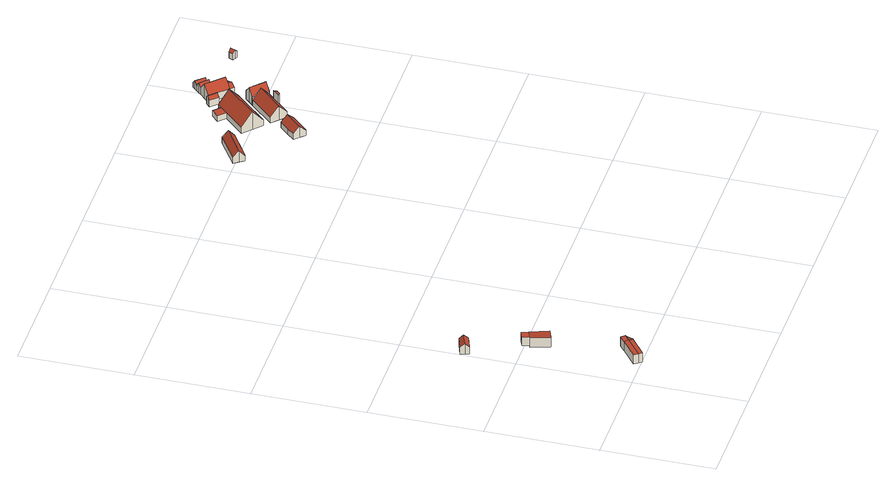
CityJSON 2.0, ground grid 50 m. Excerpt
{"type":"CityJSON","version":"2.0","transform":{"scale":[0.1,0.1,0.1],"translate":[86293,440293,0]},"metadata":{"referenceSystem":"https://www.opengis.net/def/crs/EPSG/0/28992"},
"CityObjects":{
"building1":{"type":"Building","attributes":{"TerrainHeight":-2.34,"bron_geo":"Lidar 15-30 punten - nov. 2008","bron_tex":"UltraCAM-X 10cm juni 2008","status":"1","voll_tex":"complete"},"geometry":[{"type":"MultiSurface","lod":"2","boundaries":[[[0,1,2,3]],[[4,0,3,5,6]],[[7,8,9,0,4]],[[10,11,12,13,14,15]],[[16,17,18,19,20,21,22]],[[2,19,23,3]],[[1,24,19,2]],[[0,15,14,1]],[[5,18,17,6]],[[3,23,18,5]],[[6,17,25,4]],[[9,10,15,0]],[[8,11,10,9]],[[7,16,22,8]],[[4,25,16,7]],[[13,20,24,14]],[[12,21,20,13]],[[11,22,21,12]]],"semantics":{"surfaces":[{"type":"RoofSurface"},{"type":"GroundSurface"},{"type":"WallSurface"}],"values":[0,0,0,0,1,2,2,2,2,2,2,2,2,2,2,2,2,2]}}]},
"building2":{"type":"Building","attributes":{"TerrainHeight":-2.83,"bron_geo":"Lidar 15-30 punten - nov. 2008","bron_tex":"UltraCAM-X 10cm juni 2008","status":"1","voll_tex":"complete"},"geometry":[{"type":"MultiSurface","lod":"2","boundaries":[[[26,27,28,29]],[[30,31,27,26]],[[32,33,34,35]],[[28,34,33,29]],[[27,36,34,28]],[[29,33,37,26]],[[31,35,36,27]],[[30,32,35,31]],[[26,37,32,30]]],"semantics":{"surfaces":[{"type":"RoofSurface"},{"type":"GroundSurface"},{"type":"WallSurface"}],"values":[0,0,1,2,2,2,2,2,2]}}]},
"building3":{"type":"Building","attributes":{"TerrainHeight":-2.18,"bron_geo":"Lidar 15-30 punten - nov. 2008","bron_tex":"UltraCAM-X 10cm juni 2008","status":"1","voll_tex":"complete"},"geometry":[{"type":"MultiSurface","lod":"2","boundaries":[[[38,39,40,41]],[[42,43,44,45,46]],[[47,48,49,50,51,52]],[[40,52,51,41]],[[39,53,52,40]],[[41,51,50,38]],[[45,50,49,46]],[[44,39,38,45]],[[43,47,53,44]],[[42,48,47,43]],[[46,49,48,42]]],"semantics":{"surfaces":[{"type":"RoofSurface"},{"type":"GroundSurface"},{"type":"WallSurface"}],"values":[0,0,1,2,2,2,2,2,2,2,2]}}]},
"building4":{"type":"Building","attributes":{"TerrainHeight":-2.15,"bron_geo":"Lidar 15-30 punten - nov. 2008","bron_tex":"UltraCAM-X 10cm juni 2008","status":"1","voll_tex":"complete"},"geometry":[{"type":"MultiSurface","lod":"2","boundaries":[[[54,55,56,57]],[[58,59,60,55,54]],[[61,62,63,64,65]],[[56,61,65,57]],[[55,66,61,56]],[[57,65,67,54]],[[60,62,66,55]],[[59,63,62,60]],[[58,64,63,59]],[[54,67,64,58]]],"semantics":{"surfaces":[{"type":"RoofSurface"},{"type":"GroundSurface"},{"type":"WallSurface"}],"values":[0,0,1,2,2,2,2,2,2,2]}}]},
"building5":{"type":"Building","attributes":{"TerrainHeight":-2.09,"bron_geo":"Lidar 15-30 punten - nov. 2008","bron_tex":"UltraCAM-X 10cm juni 2008","status":"1","voll_tex":"complete"},"geometry":[{"type":"MultiSurface","lod":"2","boundaries":[[[68,69,70,71,72]],[[73,74,69,68]],[[75,76,77,78,79]],[[71,76,75,72]],[[70,77,76,71]],[[69,80,77,70]],[[72,75,81,68]],[[74,78,80,69]],[[73,79,78,74]],[[68,81,79,73]]],"semantics":{"surfaces":[{"type":"RoofSurface"},{"type":"GroundSurface"},{"type":"WallSurface"}],"values":[0,0,1,2,2,2,2,2,2,2]}}]},
"building6":{"type":"Building","attributes":{"TerrainHeight":-2.2,"bron_geo":"Lidar 15-30 punten - nov. 2008","bron_tex":"UltraCAM-X 10cm juni 2008","status":"1","voll_tex":"complete"},"geometry":[{"type":"MultiSurface","lod":"2","boundaries":[[[82,83,84,85]],[[86,87,88,89,90,91]],[[92,93,94,95,87,86]],[[96,97,98,99,100,101,102,103,104,105]],[[90,98,97,91]],[[89,83,82,90]],[[88,102,101,89]],[[87,106,102,88]],[[91,97,107,86]],[[95,103,106,87]],[[94,104,103,95]],[[93,105,104,94]],[[92,96,105,93]],[[86,107,96,92]],[[84,100,99,85]],[[83,101,100,84]],[[85,99,98,82]]],"semantics":{"surfaces":[{"type":"RoofSurface"},{"type":"GroundSurface"},{"type":"WallSurface"}],"values":[0,0,0,1,2,2,2,2,2,2,2,2,2,2,2,2,2]}}]},
"building7":{"type":"Building","attributes":{"TerrainHeight":-1.99,"bron_geo":"Lidar 15-30 punten - nov. 2008","bron_tex":"UltraCAM-X 10cm juni 2008","status":"1","voll_tex":"complete"},"geometry":[{"type":"MultiSurface","lod":"2","boundaries":[[[108,109,110,111]],[[112,113,114,115,110,109]],[[116,117,118,119]],[[120,121,122,123,124]],[[124,123,125,126]],[[127,128,129,130,131,132,133,134,135]],[[111,136,127,108]],[[110,137,136,111]],[[108,127,138,109]],[[115,139,137,110]],[[114,131,139,115]],[[112,135,134,113]],[[109,138,135,112]],[[118,114,113,119]],[[117,132,131,118]],[[116,133,132,117]],[[119,134,133,116]],[[120,128,136,121]],[[124,140,128,120]],[[122,139,141,123]],[[121,136,139,122]],[[126,129,140,124]],[[125,130,129,126]],[[123,141,130,125]]],"semantics":{"surfaces":[{"type":"RoofSurface"},{"type":"GroundSurface"},{"type":"WallSurface"}],"values":[0,0,0,0,0,1,2,2,2,2,2,2,2,2,2,2,2,2,2,2,2,2,2,2]}}]},
"building8":{"type":"Building","attributes":{"TerrainHeight":-2.04,"bron_geo":"Lidar 15-30 punten - nov. 2008","bron_tex":"UltraCAM-X 10cm juni 2008","status":"1","voll_tex":"complete"},"geometry":[{"type":"MultiSurface","lod":"2","boundaries":[[[142,143,144,145,146]],[[147,142,146,148]],[[149,150,151,152,153]],[[145,152,154,146]],[[144,153,152,145]],[[142,155,149,143]],[[146,154,151,148]],[[147,150,155,142]],[[148,151,150,147]]],"semantics":{"surfaces":[{"type":"RoofSurface"},{"type":"GroundSurface"},{"type":"WallSurface"}],"values":[0,0,1,2,2,2,2,2,2]}}]},
"building9":{"type":"Building","attributes":{"TerrainHeight":-2.35,"bron_geo":"Lidar 15-30 punten - nov. 2008","bron_tex":"UltraCAM-X 10cm juni 2008","status":"1","voll_tex":"complete"},"geometry":[{"type":"MultiSurface","lod":"2","boundaries":[[[156,157,158,159,160,161]],[[159,162,163,164,160]],[[165,166,167,168]],[[166,169,170,167]],[[171,172,173,174,175,149,153,176,177]],[[167,178,174,168]],[[165,173,179,166]],[[168,174,173,165]],[[170,180,178,167]],[[169,172,180,170]],[[166,179,172,169]],[[160,181,153,161]],[[158,174,182,159]],[[157,175,174,158]],[[156,149,175,157]],[[161,144,143,156]],[[164,176,181,160]],[[163,183,184,164]],[[162,180,177,163]],[[159,182,180,162]]],"semantics":{"surfaces":[{"type":"RoofSurface"},{"type":"GroundSurface"},{"type":"WallSurface"}],"values":[0,0,0,0,1,2,2,2,2,2,2,2,2,2,2,2,2,2,2,2]}}]},
"building10":{"type":"Building","attributes":{"TerrainHeight":-2.41,"bron_geo":"Lidar 15-30 punten - nov. 2008","bron_tex":"UltraCAM-X 10cm juni 2008","status":"1","voll_tex":"complete"},"geometry":[{"type":"MultiSurface","lod":"2","boundaries":[[[183,185,186,184]],[[185,187,188,186]],[[189,177,176,190]],[[186,191,176,184]],[[183,177,192,185]],[[188,190,191,186]],[[187,193,194,188]],[[185,192,189,187]]],"semantics":{"surfaces":[{"type":"RoofSurface"},{"type":"GroundSurface"},{"type":"WallSurface"}],"values":[0,0,1,2,2,2,2,2]}}]},
"building11":{"type":"Building","attributes":{"TerrainHeight":-2.7,"bron_geo":"Lidar 15-30 punten - nov. 2008","bron_tex":"UltraCAM-X 10cm juni 2008","status":"1","voll_tex":"complete"},"geometry":[{"type":"MultiSurface","lod":"2","boundaries":[[[193,195,196,194]],[[195,197,198,196]],[[199,200,189,190]],[[196,201,190,194]],[[193,189,202,195]],[[198,199,201,196]],[[197,200,199,198]],[[195,202,200,197]]],"semantics":{"surfaces":[{"type":"RoofSurface"},{"type":"GroundSurface"},{"type":"WallSurface"}],"values":[0,0,1,2,2,2,2,2]}}]},
"building12":{"type":"Building","attributes":{"TerrainHeight":-2.64,"bron_geo":"Lidar 15-30 punten - nov. 2008","bron_tex":"UltraCAM-X 10cm juni 2008","status":"1","voll_tex":"complete"},"geometry":[{"type":"MultiSurface","lod":"2","boundaries":[[[203,204,205,206]],[[207,208,204,203]],[[209,210,211,212]],[[205,209,212,206]],[[204,213,209,205]],[[206,212,214,203]],[[208,210,213,204]],[[207,211,210,208]],[[203,214,211,207]]],"semantics":{"surfaces":[{"type":"RoofSurface"},{"type":"GroundSurface"},{"type":"WallSurface"}],"values":[0,0,1,2,2,2,2,2,2]}}]}
},
"vertices":[
[227,80,46],[255,102,46],[242,118,46],[214,97,46],[144,15,46],[211,94,46],[131,33,46],[156,0,46],[232,59,46],[239,65,46],[239,65,31],[232,59,31],[237,52,24],[273,79,24],[255,102,44],[227,80,44],[156,0,0],[131,33,0],[211,94,0],[242,118,0],[273,79,0],[237,52,0],[232,59,0],[214,97,0],[255,102,0],[144,15,0],
[13,724,51],[74,746,51],[67,765,34],[6,743,34],[20,705,34],[81,728,34],[20,705,0],[6,743,0],[67,765,0],[81,728,0],[74,746,0],[13,724,0],
[143,482,43],[177,493,43],[166,525,43],[133,512,43],[157,394,49],[207,412,44],[177,493,44],[143,482,48],[129,476,49],[207,412,0],[157,394,0],[129,476,0],[143,482,0],[133,512,0],[166,525,0],[177,493,0],
[1077,1990,57],[1205,2071,57],[1190,2094,29],[1062,2012,29],[1091,1967,29],[1118,1984,29],[1219,2048,29],[1190,2094,0],[1219,2048,0],[1118,1984,0],[1091,1967,0],[1062,2012,0],[1205,2071,0],[1077,1990,0],
[1313,1795,57],[1382,1867,57],[1361,1888,28],[1320,1846,28],[1292,1816,28],[1335,1774,28],[1405,1846,28],[1292,1816,0],[1320,1846,0],[1361,1888,0],[1405,1846,0],[1335,1774,0],[1382,1867,0],[1313,1795,0],
[1363,2122,28],[1393,2154,28],[1363,2184,28],[1333,2153,28],[1316,1998,88],[1448,2135,88],[1410,2171,30],[1393,2154,29],[1363,2122,29],[1278,2034,29],[1355,1962,29],[1458,2070,29],[1486,2099,29],[1481,2104,38],[1355,1962,0],[1278,2034,0],[1363,2122,0],[1333,2153,0],[1363,2184,0],[1393,2154,0],[1410,2171,0],[1481,2104,0],[1486,2099,0],[1458,2070,0],[1448,2135,0],[1316,1998,0],
[1380,1938,29],[1409,1910,73],[1510,2016,73],[1481,2043,29],[1438,1883,29],[1488,1935,29],[1516,1964,29],[1539,1988,29],[1505,1935,66],[1517,1948,66],[1516,1964,66],[1488,1935,66],[1483,2046,46],[1481,2043,42],[1539,1988,42],[1557,2007,75],[1500,2063,75],[1576,2026,42],[1518,2082,42],[1380,1938,0],[1483,2046,0],[1518,2082,0],[1576,2026,0],[1516,1964,0],[1517,1948,0],[1505,1935,0],[1488,1935,0],[1438,1883,0],[1481,2043,0],[1510,2016,0],[1409,1910,0],[1539,1988,0],[1500,2063,0],[1557,2007,0],
[1464,2191,48],[1475,2201,32],[1451,2225,32],[1444,2232,32],[1434,2222,48],[1454,2181,32],[1423,2212,32],[1475,2201,0],[1454,2181,0],[1423,2212,0],[1444,2232,0],[1451,2225,0],[1434,2222,0],[1464,2191,0],
[1475,2201,35],[1522,2154,35],[1532,2164,52],[1545,2177,75],[1475,2248,75],[1451,2225,36],[1569,2200,36],[1532,2237,36],[1498,2271,36],[1554,2141,23],[1572,2160,35],[1550,2181,35],[1532,2164,23],[1589,2179,23],[1569,2200,22],[1568,2200,0],[1589,2179,0],[1554,2141,0],[1532,2164,0],[1522,2154,0],[1498,2271,0],[1532,2237,0],[1550,2181,0],[1572,2160,0],[1569,2200,0],[1475,2248,0],[1545,2177,0],[1532,2237,32],[1498,2271,33],
[1543,2248,50],[1508,2282,50],[1554,2259,33],[1519,2293,33],[1554,2259,0],[1519,2293,0],[1508,2282,0],[1543,2248,0],[1554,2259,24],[1519,2293,24],
[1564,2270,42],[1530,2304,42],[1575,2281,24],[1540,2315,24],[1540,2315,0],[1575,2281,0],[1530,2304,0],[1564,2270,0],
[1782,2202,45],[1791,2224,45],[1779,2228,31],[1770,2207,31],[1793,2198,31],[1802,2219,31],[1779,2228,0],[1802,2219,0],[1793,2198,0],[1770,2207,0],[1791,2224,0],[1782,2202,0]
]}
